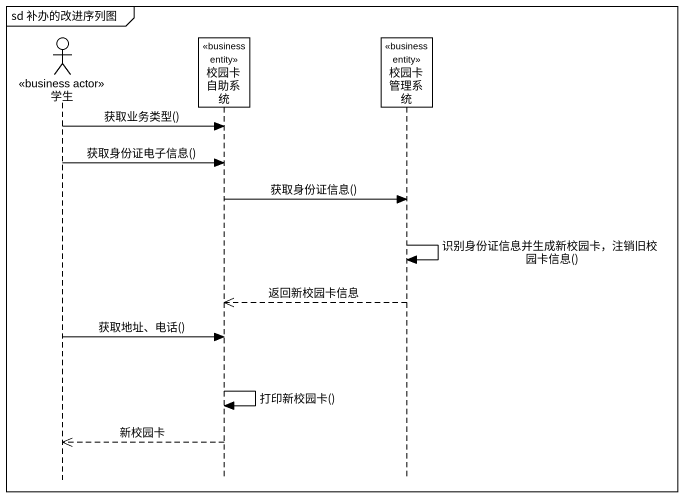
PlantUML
@startuml
mainframe sd 补办的改进序列图
hide footbox
actor 学生 <<business actor>>
participant 校园卡自助系统 <<business entity>>
participant 校园卡管理系统 <<business entity>>

学生 -> 校园卡自助系统 : 获取业务类型()
学生 -> 校园卡自助系统 : 获取身份证电子信息()
校园卡自助系统 -> 校园卡管理系统 : 获取身份证信息()
校园卡管理系统 -> 校园卡管理系统 : 识别身份证信息并生成新校园卡，注销旧校园卡信息()
校园卡管理系统 -->> 校园卡自助系统 : 返回新校园卡信息
学生 -> 校园卡自助系统 : 获取地址、电话()
校园卡自助系统 -> 校园卡自助系统 : 打印新校园卡()
校园卡自助系统 -->> 学生 : 新校园卡
@enduml
